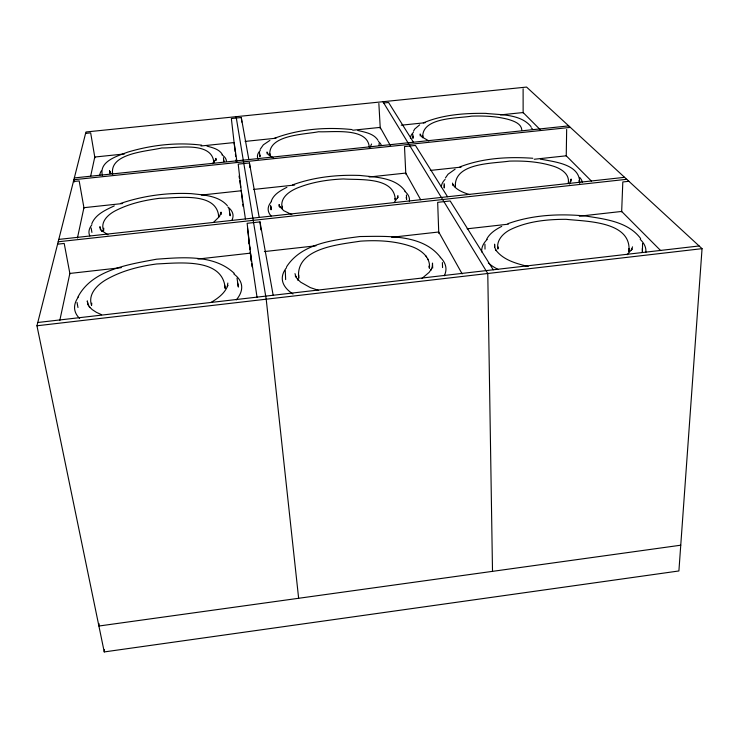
<?xml version="1.0" encoding="UTF-8"?>
<svg xmlns="http://www.w3.org/2000/svg" width="739" height="739" viewBox="0 0 739 739"><rect width="100%" height="100%" fill="white"/><g stroke="black" fill="none" stroke-linecap="round" stroke-linejoin="round"><path stroke-width="1.11" d="M298.75 275L298.732 278.289C294.916 247.842 339.626 244.526 360.466 241.154C377.029 240.046 393.998 240.785 409.877 245.967C419.743 248.951 430.874 256.581 429.405 268.285L428.869 266.132M628.954 248.572L628.935 251.74C631.993 221.192 586.387 221.506 566.083 219.317C547.627 219.298 528.607 221.164 511.674 228.988C503.943 232.48 496.137 239.769 497.864 249.08L498.4 247.029M566.24 156.003L566.665 129.473M568.18 183.54C570.314 173.72 560.107 168.067 552.19 165.841C538.371 161.619 523.775 160.723 509.411 161.111C493.264 163.661 453.201 162.451 455.4 187.364L455.446 185.009M571.081 181.277L571.118 179.05L569.473 184.039M579.653 183.392C580.642 164.049 554.287 161.896 540.385 159.088M285.272 270.686L285.651 279.619M621.656 211.853L622.811 181.96L628.889 181.295M282.464 206.218L282.363 208.684C278.972 197.248 290.926 190.135 300.006 186.958C313.89 181.766 328.726 179.577 343.487 178.949C359.459 180.214 394.672 176.464 395.282 200.057L394.931 198.449M444.37 185.147L444.241 187.974L444.102 183.577M271.25 206.837L271.056 209.802L270.594 205.35M103.783 228.194L103.599 230.744C99.922 221.081 109.252 213.553 116.993 209.959C130.304 203.391 144.983 200.14 159.633 198.283C176.612 198.237 217.026 191.124 218.735 216.887L218.439 215.261M702.05 248.655L678.901 570.961L104.245 651.927L36.95 325.779L85.946 131.985L526.565 87.073L702.05 248.655L36.95 325.779M270.058 153.832L269.911 155.753C267.13 134.627 305.152 134.572 318.491 131.745C331.894 132.484 367.828 126.951 369.26 147.163M104.245 651.927L104.439 649.627M91.775 303.156L91.571 305.438C87.498 293.734 98.158 283.952 107.46 278.926C122.609 270.511 139.699 266.225 156.788 263.952C178.081 263.075 223.076 257.274 225.155 288.404L224.591 285.125M99.118 623.734L98.906 626.025L680.758 545.206M260.11 155.162L259.952 156.705L259.528 152.705M422.967 135.948L422.773 137.796C421.101 116.91 458.392 118.517 471.667 116.125C484.128 115.737 496.784 116.254 508.857 119.552C514.039 121.196 521.272 123.616 521.836 129.972M413.23 136.142L412.944 138.359L412.768 134.406M227.834 283.037L227.344 286.612L227.852 285.309C225.044 293.235 217.829 298.445 210.846 302.528M397.887 195.438L397.499 198.043L398.016 196.907L394.377 202.227M59.776 320.56L69.854 273.439L121.307 267.657M77.429 238.069L83.923 207.687L122.683 203.521M90.703 176.002L94.768 157.037L124.466 153.952M371.569 144.013L370.221 147.098M632.51 246.844L631.392 250.142L632.113 248.932L627.143 254.715M77.937 297.013C92.181 269.569 129.085 264.386 156.594 259.195C182.339 257.375 213.996 254.151 234.263 273.375M286.612 266.751C301.845 243.066 334.296 239.944 359.893 236.535C386.543 236.249 422.708 233.866 440.62 257.551M271.241 201.267C273.606 194.228 280.718 190.468 286.917 187.29M91.812 223.686C95.553 214.282 105.751 209.904 114.296 205.876M445.395 177.988L448.056 174.219L455.132 169.176M260.156 149.389L263.352 144.816L269.901 140.419M413.507 131.209L414.699 129.039L419.65 124.845M486.604 239.353C489.735 233.21 495.804 229.404 501.744 226.346M212.426 163.716L215.834 159.375L215.455 160.418L215.89 158.349L216.139 160.363M213.848 222.023L219.575 216.416L221.044 212.139L221.321 214.375M421.923 278.474L429.137 272.349L431.576 268.82L430.976 270.058L432.287 266.548L432.5 263.084L432.694 268.109M423.318 122.886C442.91 114.591 464.665 113.104 485.717 113.372C500.83 115.044 520.432 113.815 531.008 126.591M274.289 138.359C298.925 129.011 326.001 126.868 352.078 129.565M459.935 166.894C483.029 157.97 508.377 156.585 532.856 158.266M292.552 184.889C314.112 177.027 337.363 174.58 360.198 175.466C375.504 177.24 395.217 177.295 405.101 191.041M507.915 223.677C532.505 214.864 559.22 213.553 585.048 215.954C604.493 218.966 628.039 221.552 640.639 238.54M120.817 203.354C143.338 195.715 167.347 192.51 191.087 193.627C203.53 195.004 218.568 195.549 227.363 205.691M37.781 322.5L699.131 245.967M197.904 259.047L250.493 253.144L257.08 297.531M264.359 251.583L315.978 245.791M391.688 237.284L438.726 232L462.152 273.892M467.113 228.813L508.33 224.176M579.311 216.204L621.675 211.446L660.657 250.576M58.187 241.782L626.727 179.3M57.577 244.175L64.21 243.445L69.956 273.966M273.162 295.267L260.008 221.894L247.131 223.307L251.399 261.098M58.787 239.408L624.584 177.332M201.35 195.059L241.247 190.764L245.44 219.03M253.486 189.452L294.704 185.018M369.13 177.009L405.766 173.074L420.722 199.816M430.301 170.432L461.145 167.116M534.26 159.255L566.25 155.809L591.459 181.12M74.325 177.923L568.716 125.889M570.351 127.394L73.872 179.716L74.279 181.979M73.42 181.526L79.175 180.916L84.015 208.186M259.204 217.423L249.44 162.95L238.217 164.132L242.512 201.83M200.98 145.999L234.106 142.562L236.914 161.518M245.089 141.417L276.007 138.211M352.734 130.24L380.216 127.385L390.349 145.509M401.231 125.205L425.156 122.72M500.349 114.905L523.138 112.54L540.237 129.704M85.585 133.399L90.666 132.881L94.906 157.869M248.831 159.559L241.293 117.51L231.353 118.526L235.15 151.671M383.717 102.98L388.575 102.49L413.434 142.23M201.71 145.167C176.889 142.073 151.44 145.001 127.551 152.188C117.556 156.012 98.527 161.268 102.453 175.605M528.182 266.502C516.312 263.574 502.806 260.008 495.407 249.459L496.063 250.641L494.788 247.408L494.585 244.166L494.622 247.122M357.805 130.461C364.983 132.207 373.888 133.547 378.054 140.401M318.629 290.381L310.352 287.619L300.699 282.187L297.438 279.093L298.196 280.229L295.267 275.823L296.043 276.986L294.99 273.615M206.966 146.137C212.527 147.624 219.187 149.112 222.328 154.46M469.681 194.643C463.445 192.611 456.563 190.191 452.758 184.482L453.349 185.535L452.48 183.106M428.851 140.918L421.655 136.77L420.158 133.981L420.232 135.958M291.859 214.624L283.739 210.68L279.24 205.987L279.915 207.022L279.093 204.518L279.314 206.744M101.612 314.722L96.366 312.32L92.172 309.567L89.086 306.519L89.982 307.627L88.052 304.357L87.257 300.893L87.996 304.948M273.245 157.776L268.571 154.848L267.019 151.985L267.222 153.989M108.005 234.808L101.631 230.605L102.398 231.612L100.661 229.21L99.913 226.661L100.495 230.032M111.081 173.406L109.511 171.559L110.185 172.492L109.474 170.533L109.972 173.563M447.548 196.759L415.438 145.435L404.501 146.59L405.813 174.136M493.246 269.8L450.18 200.962L437.673 202.338L438.772 233.385M382.941 101.714L487.777 273.504L492.507 571.358M425.904 255.842L426.579 256.996M427.696 258.862L428.398 260.054M578.905 180.565L579.404 182.45M406.164 197.507L406.626 199.438L406.413 194.976M223.584 160.141L223.917 161.647L223.437 157.638M229.025 208.407L230.162 215.77L229.552 212.85M237.016 278.141L238.383 287.055L237.616 283.139M213.506 160.723L213.876 162.608C212.093 140.632 176.15 148.428 161.813 147.939C148.4 151.329 108.929 152.844 112.697 174.228M77.032 302.445L77.983 307.516M91.128 227.908L91.922 232.406M236.101 116.679L266.206 299.193L298.639 598.285M239.066 176.021L239.39 178.247M239.722 180.482L240.72 187.17M248.627 240.508L249.126 243.898M249.459 246.161L249.8 248.424M235.408 153.961L235.667 156.243M236.064 159.67L236.323 161.961M251.657 263.389L252.045 266.825M247.491 228L249.948 249.791M250.207 252.082L250.595 255.528M250.854 257.819L251.251 261.264M242.771 204.112L243.029 206.393M249.44 162.95L249.939 167.541M241.293 117.51L241.801 122.083M260.008 221.894L260.867 229.903M379.061 143.588L379.181 145.592M378.858 103.478L380.289 128.771M442.384 262.576L442.559 267.601M642.57 243.491L642.403 252.341L642.33 248.516M484.941 244.212L485.015 249.126M523.11 88.763L523.138 112.919M410.487 138.498A62.011 18.41 -2.3 0 1 413.415 132.383M531.156 127.773A62.011 18.41 -2.3 0 1 532.597 129.196M258.179 159.273A62.353 18.965 -4.5 0 1 260.276 150.488M378.377 141.482A62.353 18.965 -4.5 0 1 381.296 145.112M99.848 175.134A63.702 19.232 -6.8 0 1 101.335 170.949M221.977 154.867A63.702 19.232 -6.8 0 1 226.43 161.407M441.386 187.152A70.602 23.593 -1.4 0 1 445.109 179.411M579.829 177.554A70.602 23.593 -1.4 0 1 582.378 182.367M404.843 191.373A70.833 24.47 -4.3 0 1 409.341 201.359M271.148 216A70.833 24.47 -4.3 0 1 271.444 201.562M227.834 207.003A72.551 24.867 -7.4 0 1 231.88 220.314M89.816 235.898A72.551 24.867 -7.4 0 1 91.922 224.711M497.901 269.319A82.094 31.269 0.1 0 1 488.322 262.964M481.8 252.054A82.094 31.269 0.1 0 1 487.213 239.418M640.196 239.344A82.094 31.269 0.1 0 1 645.784 252.489M440.315 257.394A81.992 32.784 -3.9 0 1 444.241 275.813M292.986 293.993A81.992 32.784 -3.9 0 1 286.556 267.638M233.875 274.003A84.292 33.412 -8.2 0 1 236.286 299.886M79.609 318.426A84.292 33.412 -8.2 0 1 78.574 296.708"/></g></svg>
